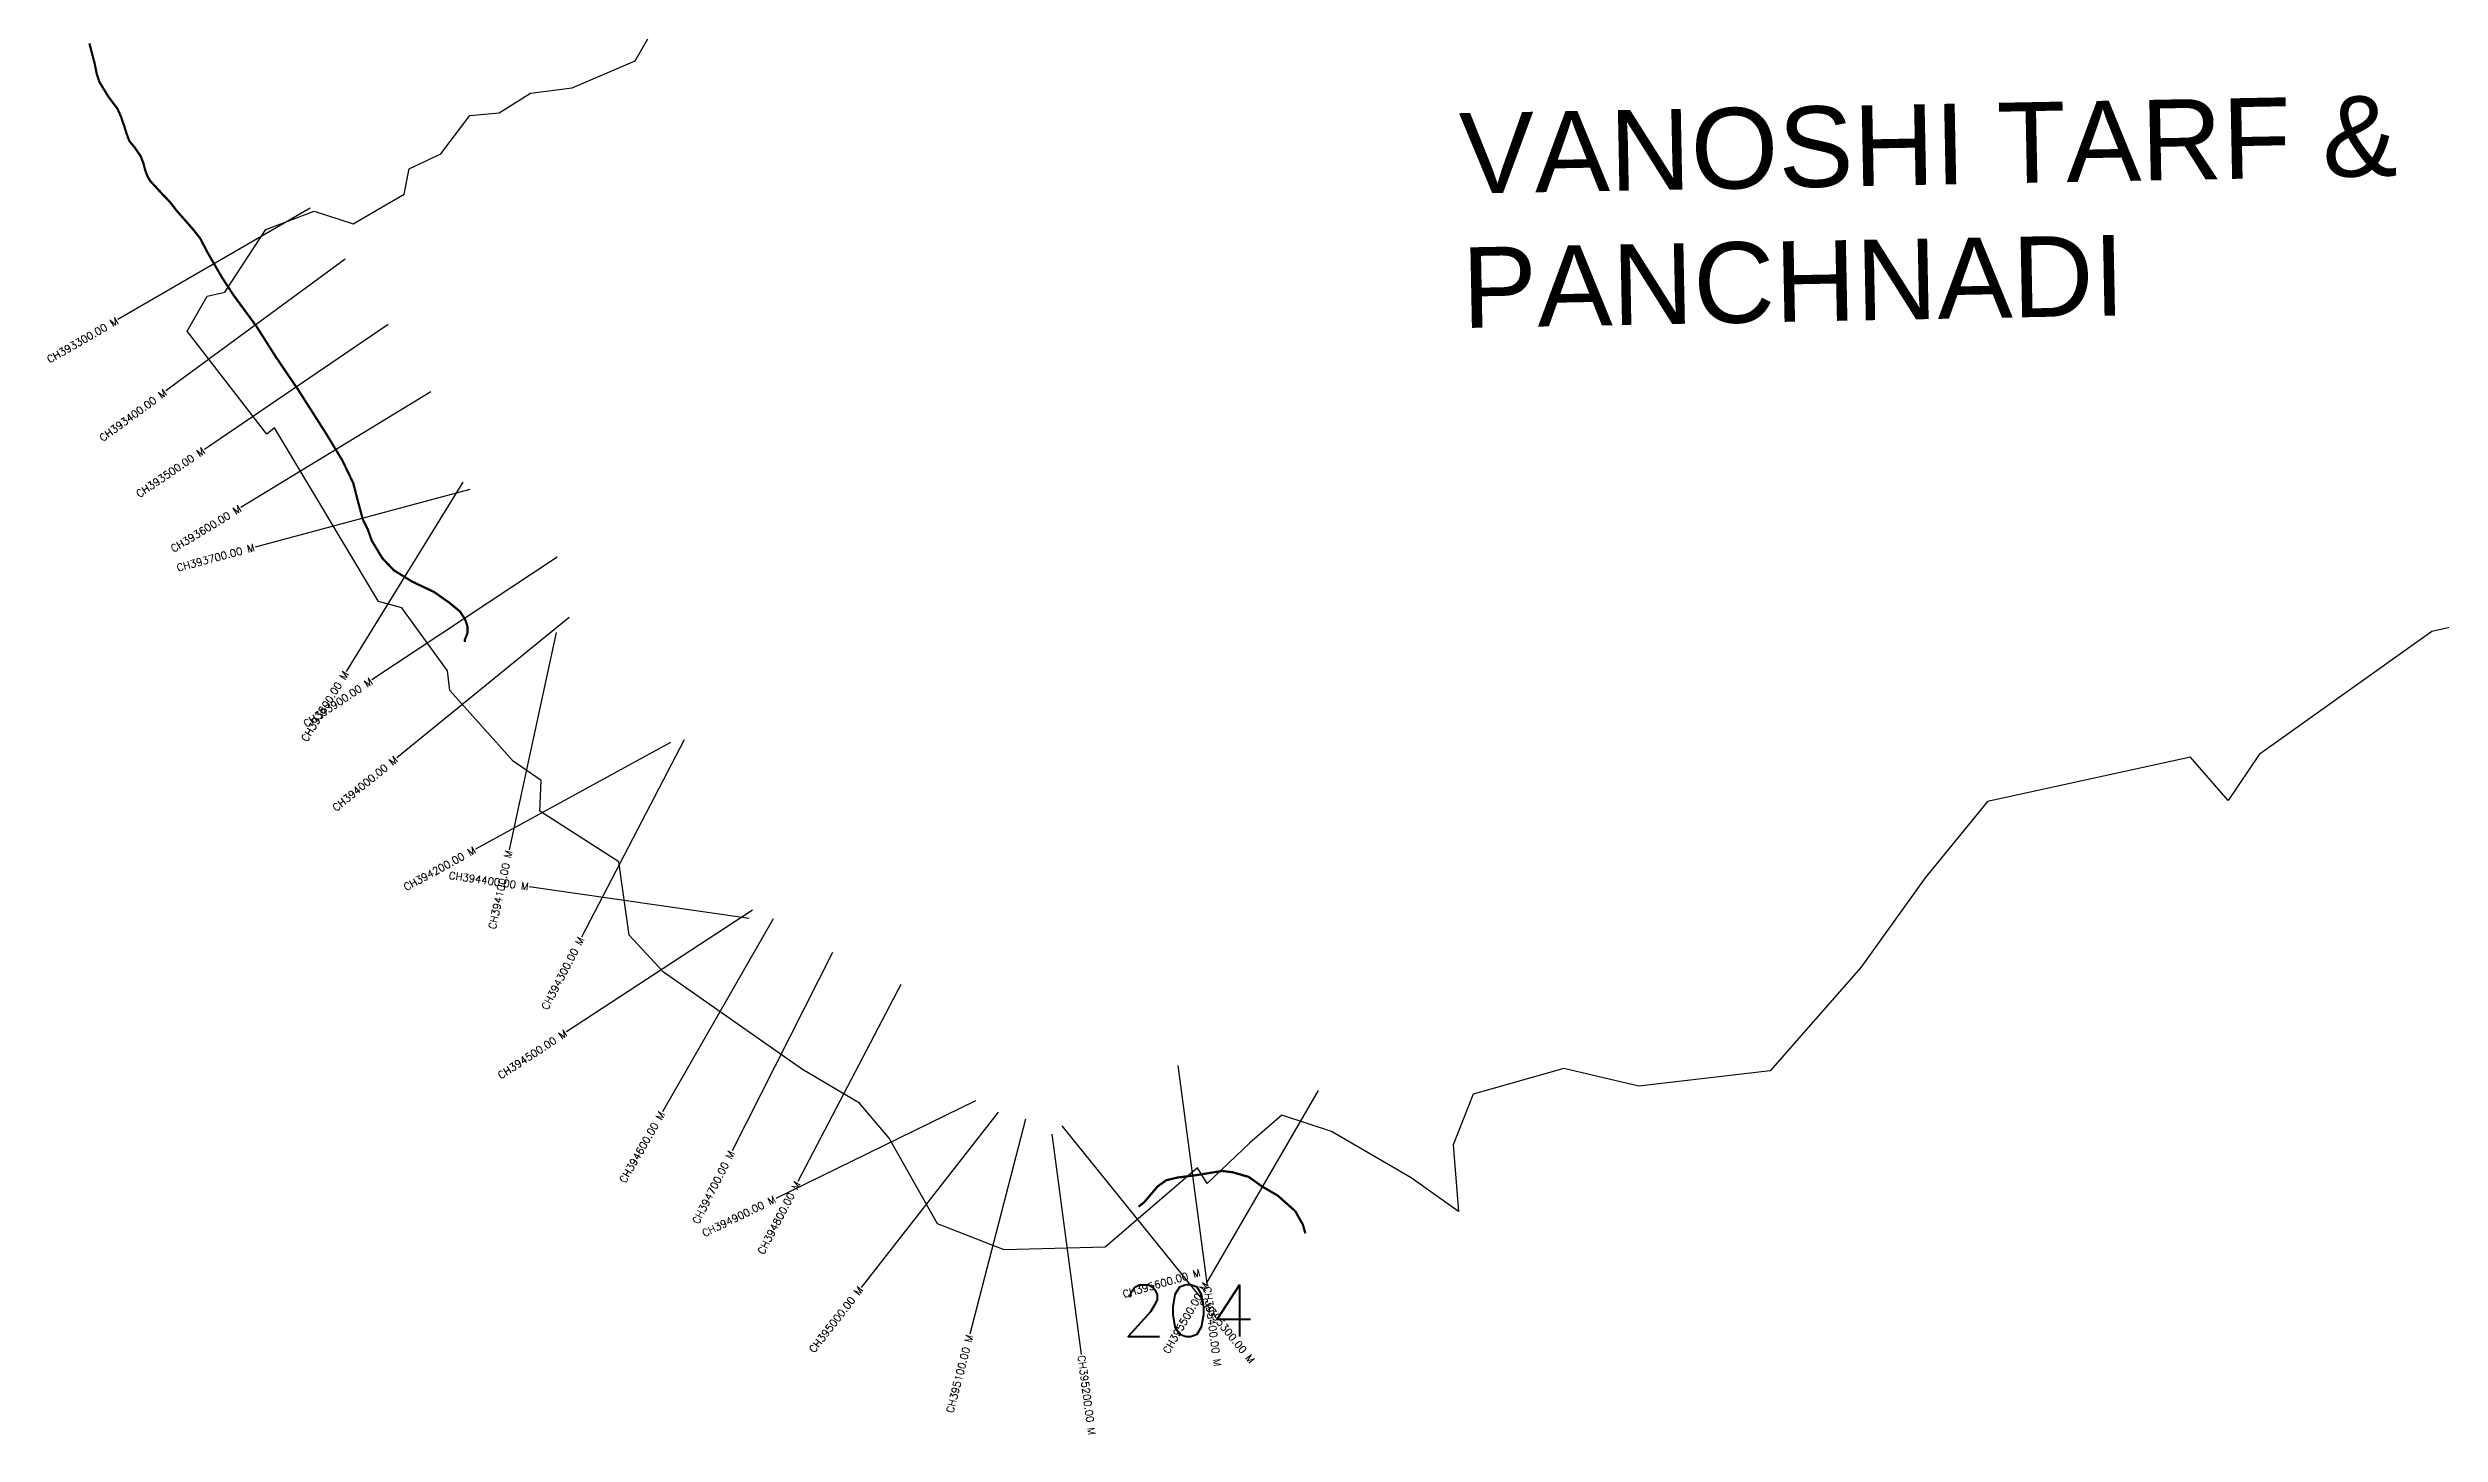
# Model space of a CAD drawing. Header units: feet. Extents: x 301996 to 307933, y 1946438 to 1951291.
# Drawn here: x 302313 to 305542, y 1946438 to 1948309 of the extents above; entities that cross this region are included whole.
import ezdxf
from ezdxf.enums import TextEntityAlignment as Align

# ---------------------------------------------------------------- set-up
doc = ezdxf.new("R2010")
doc.units = ezdxf.units.FT
doc.header["$MEASUREMENT"] = 0
for name, color, linetype in [('CS', 134, 'Continuous'), ('CSMark', 6, 'Continuous'), ('NATURALLY PROTECTED', 3, 'Continuous'), ('VILLAGE NAME', 250, 'Continuous')]:
    doc.layers.add(name, color=color, linetype=linetype)
doc.styles.get("Standard").update_dxf_attribs({"font": 'simplex.shx'})

msp = doc.modelspace()

# ---------------------------------------------------------------- linework, layer by layer
at = {"color": 6, "flags": 128}
msp.add_lwpolyline([(305840.2, 1947589.6), (305530.7, 1947520.9), (305297.4, 1947354.8), (305255.7, 1947292.6), (305205, 1947351.4), (304930.7, 1947291.5), (304846.8, 1947188.6), (304759.7, 1947067.2), (304637.6, 1946927.8), (304460.3, 1946907.4), (304359.1, 1946930.9), (304236.7, 1946896.4), (304209.8, 1946828.1), (304216.8, 1946738.1), (304153, 1946783.5), (304045.2, 1946846.1), (303978.3, 1946868.1), (303935, 1946830.7), (303877.7, 1946775.7), (303864.7, 1946797.2), (303739.9, 1946690), (303603.4, 1946686.3), (303513.6, 1946721.4), (303448.5, 1946837.2), (303408.3, 1946884.5), (303331.3, 1946929.9), (303144, 1947061.2), (303097.3, 1947111), (303083.7, 1947210), (302977, 1947278.3), (302978.7, 1947320), (302941, 1947345.9), (302855.2, 1947441.2), (302852.2, 1947468), (302790.6, 1947553), (302759.2, 1947561.2), (302618.8, 1947795.6), (302608.3, 1947787.3), (302501, 1947926.3), (302527.9, 1947973.3), (302551.6, 1947979), (302607.1, 1948063.3), (302672.5, 1948088.2), (302725.1, 1948071), (302793.7, 1948111.3), (302800.7, 1948145.5), (302843.1, 1948165.4), (302882.6, 1948217.1), (302922, 1948220.7), (302964.1, 1948247.6), (303020.7, 1948254.6), (303105.4, 1948291.1), (303152.1, 1948371.5)], dxfattribs=at)
at = {"layer": 'CS'}
for p, q in [((302667, 1948092.3), (302407.4, 1947941.9)), ((302714, 1948023.2), (302472.3, 1947845.5)), ((302772.3, 1947935.1), (302524.1, 1947766.6)), ((302829.7, 1947844.3), (302573.4, 1947688.3)), ((302872.9, 1947722.3), (302715.7, 1947466.8)), ((302882.4, 1947712.6), (302592.6, 1947634.8)), ((303000.4, 1947621.2), (302750.3, 1947455.5)), ((303016.4, 1947539.8), (302783.8, 1947350.4)), ((302998.8, 1947519.5), (302935.4, 1947226.3)), ((303153.4, 1947371), (302890.1, 1947227.3)), ((303171.6, 1947374.7), (303033.3, 1947108.5)), ((303259.6, 1947133.5), (302962.6, 1947176.4)), ((303263.9, 1947144.9), (303013, 1946980.5)), ((303291.8, 1947132.9), (303142.4, 1946872.8)), ((303372, 1947087.5), (303236.3, 1946820)), ((303464, 1947044.5), (303325.3, 1946778.5)), ((303838.1, 1946935.2), (303877.4, 1946637.8)), ((303564.8, 1946887.3), (303295.2, 1946755.8)), ((304027.6, 1946901.2), (303876.5, 1946642)), ((303595.3, 1946872.1), (303410.6, 1946635.7)), ((303632.6, 1946862.9), (303557.4, 1946572.5)), ((303681.4, 1946853.7), (303869.9, 1946620.3)), ((303667.9, 1946842.3), (303707.6, 1946545))]:
    msp.add_line(p, q, dxfattribs=at)
at = {"layer": 'NATURALLY PROTECTED', "const_width": 3, "flags": 128}
for points in [[(302368.9, 1948314.7), (302376.1, 1948287.1), (302378.8, 1948273.5), (302382.7, 1948262.1), (302394.8, 1948242.3), (302406.7, 1948226.6), (302411.5, 1948215.9), (302416.4, 1948201.6), (302418.8, 1948193.7), (302422.8, 1948182.8), (302430.2, 1948174), (302438.1, 1948162.4), (302441.8, 1948152.9), (302444.5, 1948142.6), (302447.5, 1948134.9), (302451, 1948128.9), (302458.3, 1948121.1), (302467, 1948111.6), (302477.3, 1948101), (302487, 1948088.5), (302508.5, 1948064), (302518.8, 1948051), (302527.9, 1948033.2), (302548.3, 1947998), (302563.6, 1947974.6), (302594.5, 1947932.6), (302620.1, 1947892.2), (302650.7, 1947847.1), (302688, 1947788.6), (302710.1, 1947752.2), (302725.1, 1947721.1), (302730.4, 1947700.3), (302737.9, 1947672.3), (302744.6, 1947659), (302750, 1947643.5), (302764.4, 1947619.7), (302779.8, 1947603.5), (302804.6, 1947588.2), (302834.3, 1947574.1), (302854.9, 1947559.6), (302869.1, 1947547.8), (302875.8, 1947537.7), (302879.1, 1947528.1), (302879.2, 1947518.8), (302875.7, 1947509.9), (302875.6, 1947506.9)], [(303784.9, 1946744.5), (303792.7, 1946750.7), (303810.6, 1946771.8), (303822.2, 1946780.2), (303837.1, 1946783.8), (303864, 1946787.3), (303897.8, 1946792.8), (303911.8, 1946791), (303933.6, 1946784.8), (303951.6, 1946771.9), (303972.9, 1946759.5), (303996.5, 1946738.5), (304006.8, 1946720.3), (304010.1, 1946708.5)]]:
    msp.add_lwpolyline(points, dxfattribs=at)

# ---------------------------------------------------------------- texts
at = {"insert": (303762.1, 1946639.2), "char_height": 70, "attachment_point": 1}
msp.add_mtext_dynamic_manual_height_columns('204', width=95.172, gutter_width=1, heights=[0], dxfattribs=at)
at = {"layer": 'CSMark'}
for s, rotation, p in [('CH393300.00 M', 30.0939, (302406.6, 1947941.4)), ('CH393400.00 M', 36.3389, (302471.5, 1947844.9)), ('CH393500.00 M', 34.1592, (302523.2, 1947766.1)), ('CH393600.00 M', 31.3383, (302572.6, 1947687.8)), ('CH393700.00 M', 15.0272, (302591.7, 1947634.6)), ('CH393800.00 M', 58.4092, (302715.2, 1947466)), ('CH393900.00 M', 33.5256, (302749.5, 1947454.9)), ('CH394000.00 M', 39.143, (302783, 1947349.8)), ('CH394200.00 M', 28.6255, (302889.2, 1947226.8)), ('CH394100.00 M', 77.7951, (302935.2, 1947225.3)), ('CH394400.00 M', 351.7941, (302961.6, 1947176.5)), ('CH394300.00 M', 62.555, (303032.9, 1947107.6)), ('CH394500.00 M', 33.2485, (303012.2, 1946979.9)), ('CH394600.00 M', 60.1342, (303141.9, 1946871.9)), ('CH394700.00 M', 63.1005, (303235.8, 1946819.1)), ('CH394900.00 M', 26.0031, (303294.3, 1946755.4)), ('CH394800.00 M', 62.461, (303324.8, 1946777.6)), ('CH395600.00 M', 16.025, (303868.1, 1946656.1)), ('CH395000.00 M', 52.011, (303410, 1946634.9)), ('CH395500.00 M', 59.7586, (303876, 1946641.2)), ('CH395100.00 M', 75.474, (303557.1, 1946571.5))]:
    msp.add_text(s, height=10, rotation=rotation, dxfattribs=at).set_placement(p, align=Align.MIDDLE_RIGHT)
for s, rotation, p in [('CH395400.00 M', 277.5279, (303877.5, 1946636.8)), ('CH395300.00 M', 308.9287, (303870.6, 1946619.5)), ('CH395200.00 M', 277.6167, (303707.8, 1946544))]:
    msp.add_text(s, height=10, rotation=rotation, dxfattribs=at).set_placement(p, align=Align.MIDDLE_LEFT)
at = {"layer": 'VILLAGE NAME', "insert": (304216.9, 1948220.4), "char_height": 108.748, "attachment_point": 1, "rotation": 1.1028}
msp.add_mtext_dynamic_manual_height_columns('{\\fArial|b0|i0|c0|p34;VANOSHI TARF & PANCHNADI}', width=1571.314, gutter_width=543.7, heights=[0], dxfattribs=at)

doc.saveas('drawing.dxf')
